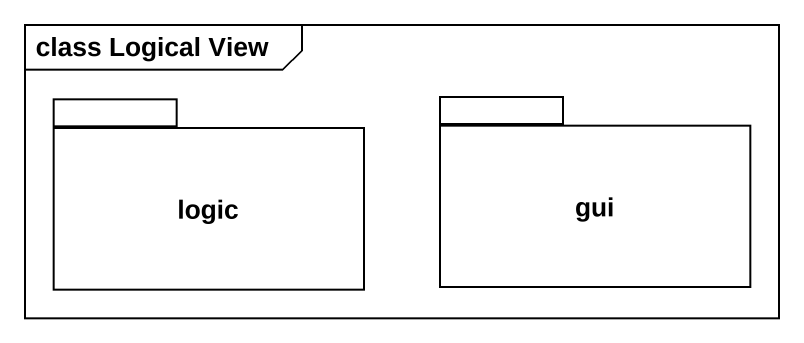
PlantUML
@startuml
mainframe class Logical View
package logic {
}
package gui {
}
@enduml
